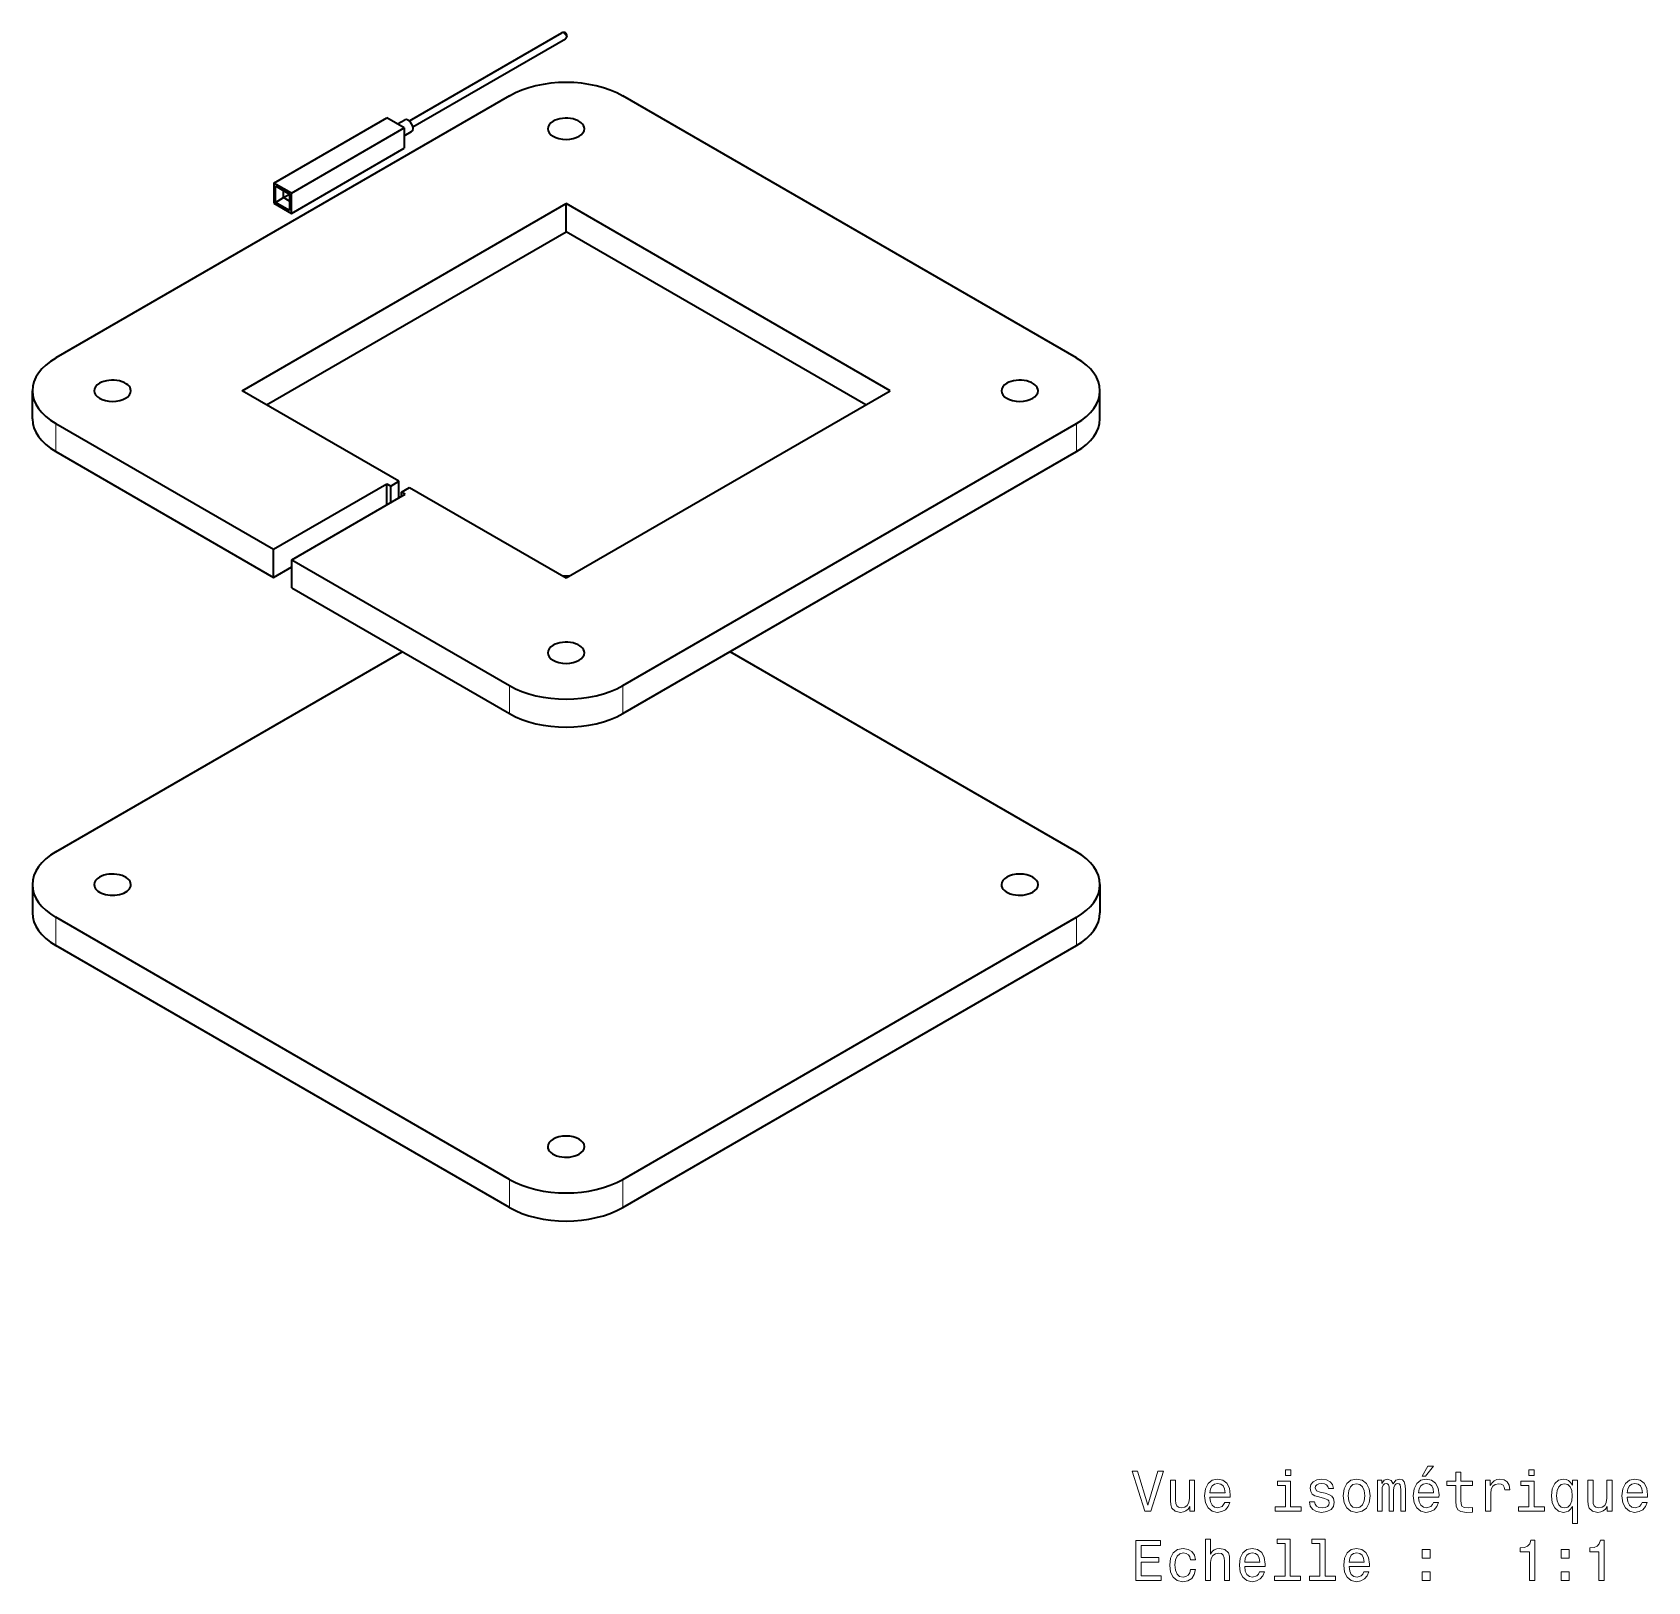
# Model space of a CAD drawing. Extents: x 317 to 941, y 143 to 776.
# Drawn here: x 730.8 to 871.8, y 497.7 to 632.9 of the extents above; entities that cross this region are included whole.
import ezdxf

# ---------------------------------------------------------------- set-up
doc = ezdxf.new("R2010")
doc.units = 0

msp = doc.modelspace()

# ---------------------------------------------------------------- linework, layer by layer
at = {"color": 7, "lineweight": 35, "ltscale": 0.384418}
msp.add_line((763.72, 625.17), (777.03, 632.86), dxfattribs=at)
at = {"color": 7, "lineweight": 35, "ltscale": 0.384416}
msp.add_line((764.02, 624.65), (777.33, 632.34), dxfattribs=at)
at = {"color": 7, "lineweight": 35}
for p, q in [((772.44, 627.35), (732.85, 604.49)), ((821.94, 604.49), (782.34, 627.35)), ((749.11, 601.63), (777.39, 617.96)), ((805.68, 601.63), (777.39, 617.96)), ((751.23, 600.41), (777.39, 615.51)), ((803.56, 600.41), (777.39, 615.51)), ((777.39, 585.3), (805.68, 601.63)), ((732.85, 598.77), (751.85, 587.8)), ((782.34, 575.91), (821.94, 598.77)), ((732.85, 596.32), (751.85, 585.35)), ((782.34, 573.46), (821.94, 596.32)), ((753.44, 586.88), (772.44, 575.91)), ((753.44, 584.43), (772.44, 573.46)), ((732.85, 561.4), (763.09, 578.86)), ((821.94, 561.4), (791.7, 578.86)), ((772.44, 532.82), (732.85, 555.69)), ((782.34, 532.82), (821.94, 555.69)), ((772.44, 530.38), (732.85, 553.24)), ((782.34, 530.38), (821.94, 553.24))]:
    msp.add_line(p, q, dxfattribs=at)
at = {"color": 7, "lineweight": 35, "ltscale": 0.284752}
msp.add_line((751.89, 619.75), (761.75, 625.44), dxfattribs=at)
at = {"color": 7, "lineweight": 35, "ltscale": 0.043887}
for p, q in [((763.27, 624.56), (761.75, 625.44)), ((763.27, 624.56), (763.27, 622.81)), ((751.89, 619.75), (751.89, 617.99)), ((753.41, 617.11), (753.41, 618.87))]:
    msp.add_line(p, q, dxfattribs=at)
at = {"color": 7, "lineweight": 35, "ltscale": 0.018356}
for p, q in [((762.67, 624.91), (763.31, 625.28)), ((763.27, 623.87), (763.91, 624.24))]:
    msp.add_line(p, q, dxfattribs=at)
at = {"color": 7, "lineweight": 35, "ltscale": 0.284753}
for p, q in [((753.41, 618.87), (763.27, 624.56)), ((753.41, 617.11), (763.27, 622.81))]:
    msp.add_line(p, q, dxfattribs=at)
at = {"color": 7, "lineweight": 35, "ltscale": 0.043888}
for p, q in [((753.41, 618.87), (751.89, 619.75)), ((751.89, 617.99), (753.41, 617.11))]:
    msp.add_line(p, q, dxfattribs=at)
at = {"color": 7, "lineweight": 35, "ltscale": 0.035721}
msp.add_line((752.03, 618.07), (752.03, 619.5), dxfattribs=at)
at = {"color": 7, "lineweight": 35, "ltscale": 0.035723}
for p, q in [((752.03, 619.5), (753.26, 618.79)), ((753.26, 617.36), (752.03, 618.07))]:
    msp.add_line(p, q, dxfattribs=at)
at = {"color": 7, "lineweight": 35, "ltscale": 0.015311}
msp.add_line((752.73, 618.48), (752.73, 619.09), dxfattribs=at)
at = {"color": 7, "lineweight": 35, "ltscale": 0.020413}
msp.add_line((752.03, 618.07), (752.73, 618.48), dxfattribs=at)
at = {"color": 7, "lineweight": 35, "ltscale": 0.01531}
msp.add_line((752.73, 618.48), (753.26, 618.79), dxfattribs=at)
at = {"color": 7, "lineweight": 35, "ltscale": 0.015309}
msp.add_line((753.26, 618.18), (752.73, 618.48), dxfattribs=at)
at = {"color": 7, "lineweight": 35, "ltscale": 0.035722}
msp.add_line((753.26, 618.79), (753.26, 617.36), dxfattribs=at)
at = {"color": 7, "lineweight": 35, "ltscale": 0.061238}
for p, q in [((777.39, 615.51), (777.39, 617.96)), ((751.85, 585.35), (751.85, 587.8))]:
    msp.add_line(p, q, dxfattribs=at)
at = {"color": 7, "lineweight": 35, "ltscale": 0.061237}
for p, q in [((730.8, 599.18), (730.8, 601.63)), ((823.99, 599.18), (823.99, 601.63)), ((753.44, 584.43), (753.44, 586.88)), ((730.8, 558.54), (730.8, 556.09)), ((823.99, 558.54), (823.99, 556.09))]:
    msp.add_line(p, q, dxfattribs=at)
at = {"color": 7, "lineweight": 35, "ltscale": 0.394979}
for p, q in [((762.79, 593.73), (749.11, 601.63)), ((763.71, 593.2), (777.39, 585.3))]:
    msp.add_line(p, q, dxfattribs=at)
at = {"color": 7, "lineweight": 13, "ltscale": 0.061237}
for p, q in [((732.85, 596.32), (732.85, 598.77)), ((772.44, 573.46), (772.44, 575.91)), ((782.34, 573.46), (782.34, 575.91)), ((732.85, 555.69), (732.85, 553.24)), ((821.94, 555.69), (821.94, 553.24)), ((772.44, 532.82), (772.44, 530.38)), ((782.34, 532.82), (782.34, 530.38))]:
    msp.add_line(p, q, dxfattribs=at)
at = {"color": 7, "lineweight": 13, "ltscale": 0.061238}
msp.add_line((821.94, 596.32), (821.94, 598.77), dxfattribs=at)
at = {"color": 7, "lineweight": 35, "ltscale": 0.020414}
msp.add_line((762.09, 593.32), (762.79, 593.73), dxfattribs=at)
at = {"color": 7, "lineweight": 35, "ltscale": 0.036234}
msp.add_line((762.79, 592.28), (762.79, 593.73), dxfattribs=at)
at = {"color": 7, "lineweight": 35, "ltscale": 0.285773}
for p, q in [((751.85, 587.8), (761.75, 593.52)), ((753.44, 586.88), (763.34, 592.6))]:
    msp.add_line(p, q, dxfattribs=at)
at = {"color": 7, "lineweight": 35, "ltscale": 0.045927}
msp.add_line((761.75, 591.68), (761.75, 593.52), dxfattribs=at)
at = {"color": 7, "lineweight": 35, "ltscale": 0.009696}
for p, q in [((761.75, 593.52), (762.09, 593.32)), ((763.34, 592.6), (763.01, 592.79))]:
    msp.add_line(p, q, dxfattribs=at)
at = {"color": 7, "lineweight": 35, "ltscale": 0.036232}
msp.add_line((762.09, 591.87), (762.09, 593.32), dxfattribs=at)
at = {"color": 7, "lineweight": 35, "ltscale": 0.020412}
msp.add_line((763.01, 592.79), (763.71, 593.2), dxfattribs=at)
at = {"color": 7, "lineweight": 35, "ltscale": 0.009695}
msp.add_line((763.01, 592.41), (763.01, 592.79), dxfattribs=at)
at = {"color": 7, "lineweight": 35, "ltscale": 0.045928}
msp.add_line((751.85, 585.35), (753.44, 586.27), dxfattribs=at)
at = {"color": 7, "lineweight": 13}
for points in [[(852.12, 506.94), (852.41, 506.94), (853.11, 507.8), (852.62, 507.8)], [(829.05, 507.37), (828.17, 504.39), (827.27, 507.37), (826.79, 507.37), (827.92, 503.86), (828.43, 503.86), (829.53, 507.37)], [(832.25, 506.57), (831.81, 506.57), (831.81, 505.01), (831.76, 504.64), (831.61, 504.38), (831.39, 504.22), (831.09, 504.17), (830.85, 504.21), (830.7, 504.33), (830.62, 504.54), (830.6, 504.83), (830.6, 506.57), (830.15, 506.57), (830.15, 504.79), (830.17, 504.43), (830.26, 504.14), (830.56, 503.86), (831.02, 503.77), (831.28, 503.8), (831.49, 503.89), (831.68, 504.05), (831.83, 504.28), (831.83, 503.86), (832.25, 503.86)], [(833.59, 505.09), (835.37, 505.09), (835.37, 505.3), (835.29, 505.87), (835.07, 506.31), (834.72, 506.57), (834.25, 506.67), (833.79, 506.57), (833.43, 506.28), (833.21, 505.82), (833.13, 505.22), (833.2, 504.6), (833.43, 504.15), (833.78, 503.86), (834.23, 503.77), (834.63, 503.83), (834.95, 504), (835.18, 504.28), (835.32, 504.64), (834.88, 504.64), (834.79, 504.44), (834.66, 504.29), (834.29, 504.17), (834, 504.22), (833.78, 504.4), (833.64, 504.68), (833.59, 505.07)], [(833.59, 505.46), (833.65, 505.81), (833.78, 506.07), (833.99, 506.22), (834.26, 506.28), (834.53, 506.22), (834.74, 506.07), (834.86, 505.81), (834.91, 505.46)], [(840.63, 504.24), (840.63, 506.48), (839.49, 506.48), (839.49, 506.1), (840.19, 506.1), (840.19, 504.24), (839.28, 504.24), (839.28, 503.86), (841.55, 503.86), (841.55, 504.24)], [(840.65, 507.48), (840.18, 507.48), (840.18, 506.98), (840.65, 506.98)], [(843.64, 505.44), (843.21, 505.54), (842.89, 505.66), (842.79, 505.9), (842.82, 506.06), (842.92, 506.18), (843.09, 506.26), (843.34, 506.29), (843.58, 506.26), (843.76, 506.17), (843.88, 506.03), (843.93, 505.85), (844.37, 505.85), (844.37, 505.86), (844.29, 506.19), (844.09, 506.44), (843.76, 506.61), (843.34, 506.67), (842.91, 506.61), (842.6, 506.44), (842.4, 506.19), (842.34, 505.88), (842.39, 505.58), (842.53, 505.37), (842.76, 505.21), (843.1, 505.11), (843.59, 504.99), (843.89, 504.86), (843.98, 504.76), (844.01, 504.61), (843.96, 504.42), (843.84, 504.28), (843.64, 504.19), (843.38, 504.16), (843.1, 504.19), (842.9, 504.3), (842.77, 504.47), (842.71, 504.7), (842.28, 504.7), (842.35, 504.3), (842.56, 504.01), (842.89, 503.83), (843.34, 503.77), (843.81, 503.83), (844.16, 504.01), (844.37, 504.29), (844.45, 504.66), (844.39, 504.98), (844.24, 505.19), (843.98, 505.34)], [(845.22, 505.21), (845.3, 504.6), (845.53, 504.15), (845.9, 503.86), (846.39, 503.77), (846.88, 503.86), (847.25, 504.14), (847.48, 504.59), (847.57, 505.21), (847.48, 505.83), (847.25, 506.29), (846.88, 506.57), (846.39, 506.67), (845.9, 506.57), (845.53, 506.28), (845.3, 505.83)], [(845.67, 505.22), (845.72, 505.67), (845.86, 506), (846.08, 506.2), (846.39, 506.27), (846.69, 506.2), (846.92, 506.01), (847.06, 505.67), (847.11, 505.22), (847.06, 504.76), (846.92, 504.43), (846.69, 504.23), (846.39, 504.16), (846.08, 504.23), (845.86, 504.43), (845.72, 504.76)], [(848.21, 503.86), (848.62, 503.86), (848.62, 505.67), (848.64, 505.95), (848.72, 506.14), (848.83, 506.26), (848.98, 506.3), (849.1, 506.26), (849.18, 506.16), (849.23, 505.99), (849.24, 505.76), (849.24, 503.86), (849.62, 503.86), (849.62, 505.67), (849.65, 505.94), (849.72, 506.14), (849.85, 506.26), (850, 506.3), (850.12, 506.26), (850.2, 506.16), (850.25, 505.76), (850.25, 503.86), (850.66, 503.86), (850.66, 505.73), (850.63, 506.12), (850.55, 506.42), (850.39, 506.6), (850.13, 506.67), (849.82, 506.57), (849.58, 506.27), (849.4, 506.56), (849.08, 506.67), (848.8, 506.57), (848.6, 506.28), (848.6, 506.57), (848.21, 506.57)], [(851.81, 505.09), (853.58, 505.09), (853.59, 505.3), (853.51, 505.87), (853.29, 506.31), (852.93, 506.57), (852.46, 506.67), (852, 506.57), (851.65, 506.28), (851.42, 505.82), (851.34, 505.22), (851.42, 504.6), (851.65, 504.15), (851.99, 503.86), (852.45, 503.77), (852.84, 503.83), (853.16, 504), (853.4, 504.28), (853.54, 504.64), (853.1, 504.64), (853.01, 504.44), (852.88, 504.29), (852.5, 504.17), (852.22, 504.22), (852, 504.4), (851.86, 504.68), (851.81, 505.07)], [(851.81, 505.46), (851.86, 505.81), (852, 506.07), (852.21, 506.22), (852.48, 506.28), (852.75, 506.22), (852.95, 506.07), (853.08, 505.81), (853.12, 505.46)], [(855.05, 506.1), (855.05, 504.75), (855.08, 504.31), (855.22, 504), (855.5, 503.83), (855.98, 503.77), (856.51, 503.79), (856.51, 504.18), (856.12, 504.15), (855.78, 504.19), (855.59, 504.31), (855.51, 504.52), (855.49, 504.82), (855.49, 506.1), (856.51, 506.1), (856.51, 506.48), (855.49, 506.48), (855.49, 507.27), (855.05, 507.27), (855.05, 506.48), (854.28, 506.48), (854.28, 506.1)], [(857.66, 503.86), (858.1, 503.86), (858.1, 505.41), (858.15, 505.78), (858.28, 506.05), (858.5, 506.21), (858.8, 506.27), (859.02, 506.23), (859.19, 506.13), (859.29, 505.96), (859.33, 505.73), (859.78, 505.73), (859.72, 506.14), (859.55, 506.43), (859.27, 506.61), (858.89, 506.67), (858.64, 506.63), (858.41, 506.53), (858.22, 506.35), (858.06, 506.12), (858.06, 506.57), (857.66, 506.57)], [(861.88, 504.24), (861.88, 506.48), (860.74, 506.48), (860.74, 506.1), (861.44, 506.1), (861.44, 504.24), (860.53, 504.24), (860.53, 503.86), (862.8, 503.86), (862.8, 504.24)], [(861.9, 507.48), (861.43, 507.48), (861.43, 506.98), (861.9, 506.98)], [(865.23, 506.15), (865.07, 506.38), (864.89, 506.54), (864.69, 506.63), (864.45, 506.67), (864.02, 506.57), (863.69, 506.28), (863.47, 505.83), (863.4, 505.22), (863.47, 504.6), (863.69, 504.15), (864.02, 503.86), (864.45, 503.77), (864.69, 503.8), (864.89, 503.88), (865.07, 504.04), (865.23, 504.28), (865.23, 502.81), (865.67, 502.81), (865.67, 506.57), (865.23, 506.57)], [(863.85, 505.22), (863.9, 505.67), (864.04, 506), (864.25, 506.2), (864.53, 506.27), (864.82, 506.2), (865.04, 506), (865.17, 505.67), (865.22, 505.22), (865.17, 504.76), (865.04, 504.43), (864.82, 504.23), (864.53, 504.17), (864.25, 504.23), (864.04, 504.43), (863.9, 504.77)], [(868.69, 506.57), (868.24, 506.57), (868.24, 505.01), (868.19, 504.64), (868.05, 504.38), (867.82, 504.22), (867.52, 504.17), (867.29, 504.21), (867.13, 504.33), (867.05, 504.54), (867.03, 504.83), (867.03, 506.57), (866.58, 506.57), (866.58, 504.79), (866.6, 504.43), (866.7, 504.14), (866.99, 503.86), (867.46, 503.77), (867.71, 503.8), (867.93, 503.89), (868.11, 504.05), (868.26, 504.28), (868.26, 503.86), (868.69, 503.86)], [(870.02, 505.09), (871.8, 505.09), (871.8, 505.3), (871.72, 505.87), (871.5, 506.31), (871.15, 506.57), (870.68, 506.67), (870.22, 506.57), (869.87, 506.28), (869.64, 505.82), (869.56, 505.22), (869.64, 504.6), (869.86, 504.15), (870.21, 503.86), (870.66, 503.77), (871.06, 503.83), (871.38, 504), (871.62, 504.28), (871.75, 504.64), (871.31, 504.64), (871.22, 504.44), (871.09, 504.29), (870.72, 504.17), (870.43, 504.22), (870.22, 504.4), (870.07, 504.68), (870.02, 505.07)], [(870.02, 505.46), (870.08, 505.81), (870.22, 506.07), (870.42, 506.22), (870.69, 506.28), (870.96, 506.22), (871.17, 506.07), (871.29, 505.81), (871.34, 505.46)], [(827.12, 497.82), (829.33, 497.82), (829.33, 498.24), (827.58, 498.24), (827.58, 499.42), (829.14, 499.42), (829.14, 499.84), (827.58, 499.84), (827.58, 500.89), (829.29, 500.89), (829.29, 501.32), (827.12, 501.32)], [(831.89, 499.63), (832.33, 499.63), (832.24, 500.03), (832.02, 500.35), (831.68, 500.54), (831.25, 500.62), (830.76, 500.52), (830.39, 500.24), (830.16, 499.78), (830.08, 499.16), (830.16, 498.55), (830.38, 498.1), (830.74, 497.82), (831.23, 497.72), (831.66, 497.8), (832, 498.01), (832.23, 498.34), (832.34, 498.78), (831.91, 498.78), (831.84, 498.5), (831.7, 498.29), (831.49, 498.16), (831.25, 498.12), (830.94, 498.18), (830.72, 498.39), (830.58, 498.71), (830.54, 499.18), (830.58, 499.63), (830.72, 499.96), (830.95, 500.16), (831.25, 500.23), (831.51, 500.19), (831.71, 500.07), (831.84, 499.88)], [(833.2, 497.82), (833.65, 497.82), (833.65, 499.38), (833.69, 499.74), (833.84, 500), (834.07, 500.16), (834.37, 500.22), (834.61, 500.17), (834.76, 500.03), (834.84, 499.81), (834.86, 499.51), (834.86, 497.82), (835.31, 497.82), (835.31, 499.6), (835.29, 499.95), (835.2, 500.25), (834.9, 500.52), (834.43, 500.62), (834.18, 500.58), (833.96, 500.49), (833.78, 500.34), (833.65, 500.13), (833.65, 501.44), (833.2, 501.44)], [(836.63, 499.04), (838.4, 499.04), (838.41, 499.25), (838.33, 499.83), (838.11, 500.26), (837.75, 500.52), (837.28, 500.62), (836.82, 500.52), (836.47, 500.24), (836.24, 499.78), (836.16, 499.17), (836.24, 498.55), (836.47, 498.1), (836.81, 497.82), (837.27, 497.72), (837.66, 497.79), (837.98, 497.96), (838.22, 498.23), (838.36, 498.59), (837.92, 498.59), (837.83, 498.39), (837.7, 498.24), (837.32, 498.12), (837.04, 498.17), (836.82, 498.35), (836.68, 498.64), (836.63, 499.03)], [(840.16, 501.06), (840.16, 498.19), (839.24, 498.19), (839.24, 497.82), (841.51, 497.82), (841.51, 498.19), (840.6, 498.19), (840.6, 501.44), (839.46, 501.44), (839.46, 501.06)], [(843.19, 501.06), (843.19, 498.19), (842.28, 498.19), (842.28, 497.82), (844.55, 497.82), (844.55, 498.19), (843.64, 498.19), (843.64, 501.44), (842.5, 501.44), (842.5, 501.06)], [(845.74, 499.04), (847.51, 499.04), (847.52, 499.25), (847.43, 499.83), (847.21, 500.26), (846.86, 500.52), (846.39, 500.62), (845.93, 500.52), (845.58, 500.24), (845.35, 499.78), (845.27, 499.17), (845.35, 498.55), (845.57, 498.1), (845.92, 497.82), (846.38, 497.72), (846.77, 497.79), (847.09, 497.96), (847.33, 498.23), (847.47, 498.59), (847.03, 498.59), (846.94, 498.39), (846.8, 498.24), (846.43, 498.12), (846.14, 498.17), (845.93, 498.35), (845.79, 498.64), (845.74, 499.03)], [(861.48, 497.82), (861.94, 497.82), (861.94, 501.34), (861.6, 501.34), (861.51, 501.03), (861.32, 500.83), (861.05, 500.71), (860.66, 500.67), (860.66, 500.31), (861.48, 500.31)], [(867.55, 497.82), (868.01, 497.82), (868.01, 501.34), (867.67, 501.34), (867.58, 501.03), (867.4, 500.83), (867.12, 500.71), (866.74, 500.67), (866.74, 500.31), (867.55, 500.31)], [(836.63, 499.41), (836.68, 499.76), (836.82, 500.02), (837.03, 500.18), (837.3, 500.23), (837.57, 500.18), (837.77, 500.02), (837.9, 499.76), (837.94, 499.41)], [(845.74, 499.41), (845.79, 499.76), (845.93, 500.02), (846.13, 500.18), (846.41, 500.23), (846.67, 500.18), (846.88, 500.02), (847.01, 499.76), (847.05, 499.41)], [(852.12, 499.77), (852.81, 499.77), (852.81, 500.52), (852.12, 500.52)], [(864.26, 499.77), (864.96, 499.77), (864.96, 500.52), (864.26, 500.52)], [(852.12, 497.82), (852.81, 497.82), (852.81, 498.57), (852.12, 498.57)], [(864.26, 497.82), (864.96, 497.82), (864.96, 498.57), (864.26, 498.57)]]:
    msp.add_lwpolyline(points, close=True, dxfattribs=at)
at = {"color": 7, "lineweight": 35}
for start, end in [(0, 120), (300, 360)]:
    msp.add_arc((777.18, 632.6), 0.3, start, end, dxfattribs=at)
at = {"color": 7, "lineweight": 13}
msp.add_ellipse((777.18, 632.6), major_axis=(0.15, -0.26), ratio=0.57735, start_param=0, end_param=3.141593, dxfattribs=at)
at = {"color": 7, "lineweight": 35}
for centre, major_axis, start_param, end_param in [((777.39, 624.49), (7, 0), 0.785398, 2.356194), ((763.61, 624.76), (-0.3, 0.52), 3.141593, 6.283185), ((777.39, 624.49), (1.6, 0), 2.356194, 3.141593), ((777.39, 624.49), (1.6, 0), 0, 2.356194), ((777.39, 624.49), (1.6, 0), 3.141593, 6.283185), ((737.8, 601.63), (7, 0), 2.356194, 3.141593), ((816.99, 601.63), (7, 0), 6.283185, 7.068583), ((737.8, 601.63), (1.6, 0), 2.356194, 3.141593), ((737.8, 601.63), (1.6, 0), 0, 2.356194), ((816.99, 601.63), (1.6, 0), 2.356194, 3.141593), ((816.99, 601.63), (1.6, 0), 0, 2.356194), ((737.8, 601.63), (7, 0), 3.141593, 3.926991), ((737.8, 601.63), (1.6, 0), 3.141593, 6.283185), ((816.99, 601.63), (1.6, 0), 3.141593, 6.283185), ((816.99, 601.63), (7, 0), 5.497787, 6.283185), ((737.8, 599.18), (7, 0), 3.141593, 3.926991), ((816.99, 599.18), (7, 0), 5.497787, 6.283185), ((777.39, 581.41), (-7, 0), 4.676707, 4.747897), ((777.39, 578.77), (1.6, 0), 6.283185, 8.63938), ((777.39, 578.77), (1.6, 0), 2.356194, 3.141593), ((777.39, 578.77), (1.6, 0), 3.141593, 6.283185), ((777.39, 578.77), (7, 0), 3.926991, 5.497787), ((777.39, 576.32), (7, 0), 3.926991, 5.497787), ((737.8, 558.54), (-7, 0), 5.497787, 6.283185), ((816.99, 558.54), (-7, 0), 3.141593, 3.926991), ((737.8, 558.54), (-7, 0), 6.283185, 7.068583), ((737.8, 558.54), (-1.6, 0), 5.497787, 6.283185), ((737.8, 558.54), (-1.6, 0), 0, 3.141593), ((737.8, 558.54), (-1.6, 0), 3.141593, 5.497787), ((816.99, 558.54), (-1.6, 0), 3.141593, 6.283185), ((816.99, 558.54), (-1.6, 0), 6.283185, 8.63938), ((816.99, 558.54), (-1.6, 0), 2.356194, 3.141593), ((816.99, 558.54), (-7, 0), 2.356194, 3.141593), ((737.8, 556.09), (-7, 0), 6.283185, 7.068583), ((816.99, 556.09), (-7, 0), 2.356194, 3.141593), ((777.39, 535.68), (-1.6, 0), 3.141593, 6.283185), ((777.39, 535.68), (-1.6, 0), 0, 2.356194), ((777.39, 535.68), (-1.6, 0), 2.356194, 3.141593), ((777.39, 535.68), (-7, 0), 0.785398, 2.356194), ((777.39, 533.23), (-7, 0), 0.785398, 2.356194)]:
    msp.add_ellipse(centre, major_axis=major_axis, ratio=0.57735, start_param=start_param, end_param=end_param, dxfattribs=at)

doc.saveas('drawing.dxf')
